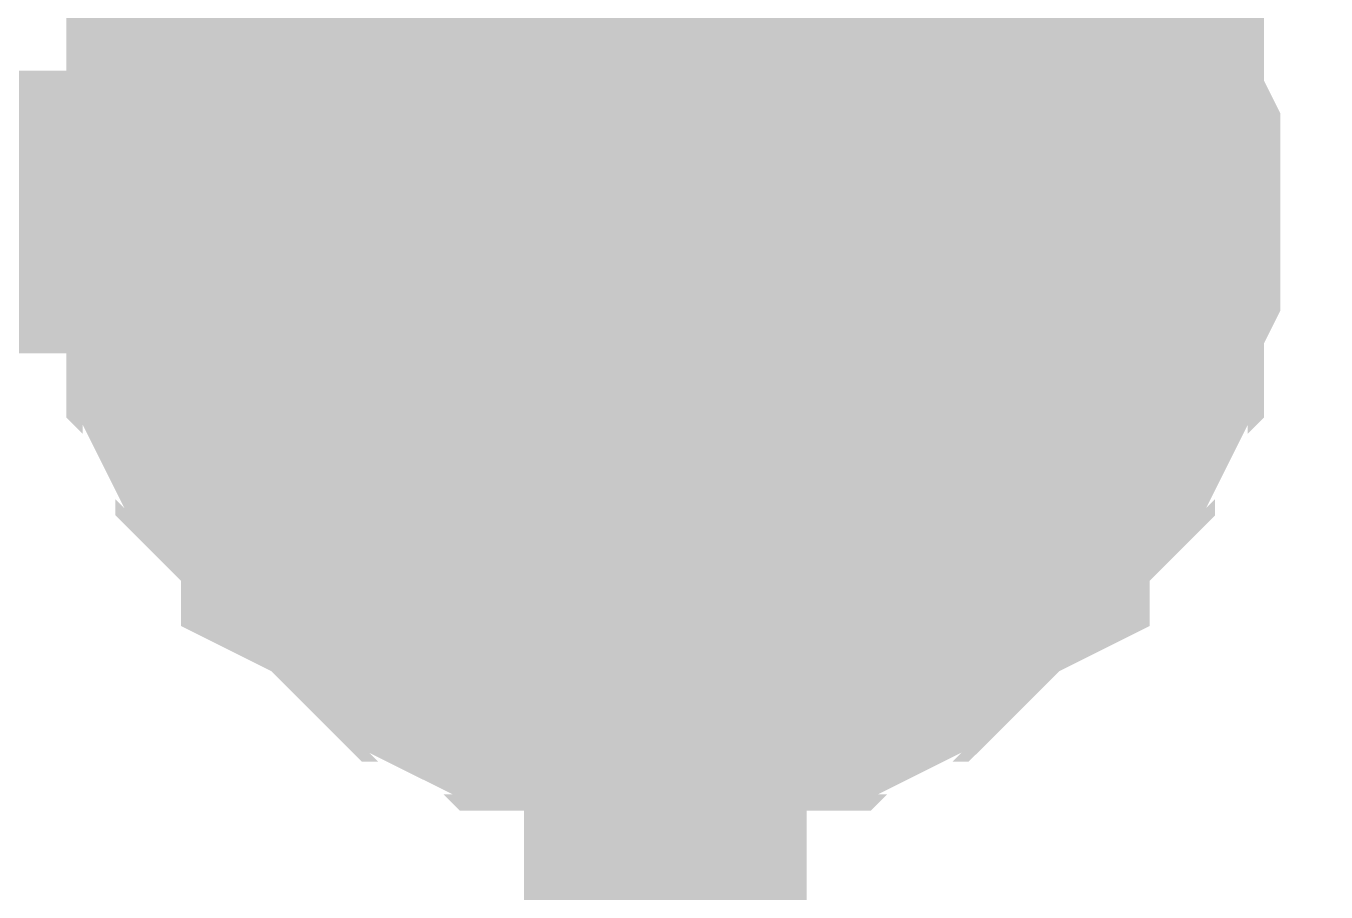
# Model space of a CAD drawing. Header units: millimetres. Extents: x 0 to 11.5, y 0 to 7.6.
# Drawn here: x 6.2736 to 6.3279, y 2.1224 to 2.1586 of the extents above; entities that cross this region are included whole.
import ezdxf

# ---------------------------------------------------------------- set-up
doc = ezdxf.new("R2010")
doc.units = ezdxf.units.MM
doc.header["$MEASUREMENT"] = 0
doc.layers.add('Sheet', color=255, linetype='Continuous')

msp = doc.modelspace()

# ---------------------------------------------------------------- linework, layer by layer
at = {"layer": 'Sheet'}
for points, const_width in [([(6.300314, 2.350466), (6.300314, 2.150789)], 0.0118), ([(6.280538, 2.150789), (6.280538, 2.151471), (6.280538, 2.152834), (6.280538, 2.153515), (6.28122, 2.154878), (6.28122, 2.15556), (6.28122, 2.156923), (6.281902, 2.157604), (6.281902, 2.158286), (6.282584, 2.159648), (6.283266, 2.16033), (6.283266, 2.161011), (6.283948, 2.161693), (6.28463, 2.162374), (6.285312, 2.163056), (6.285994, 2.163737), (6.285994, 2.164419), (6.287358, 2.1651)], 0.0118), ([(6.280538, 2.150789), (6.280538, 2.151471), (6.280538, 2.152834), (6.280538, 2.153515), (6.28122, 2.154878), (6.28122, 2.15556), (6.28122, 2.156923), (6.281902, 2.157604), (6.281902, 2.158286), (6.282584, 2.159648), (6.283266, 2.16033), (6.283266, 2.161011), (6.283948, 2.161693), (6.28463, 2.162374), (6.285312, 2.163056), (6.285994, 2.163737), (6.285994, 2.164419), (6.287358, 2.1651)], 0.0118), ([(6.280538, 2.150789), (6.280538, 2.151471), (6.280538, 2.152834), (6.280538, 2.153515), (6.28122, 2.154878), (6.28122, 2.15556), (6.28122, 2.156923), (6.281902, 2.157604), (6.281902, 2.158286), (6.282584, 2.159648), (6.283266, 2.16033), (6.283266, 2.161011), (6.283948, 2.161693), (6.28463, 2.162374), (6.285312, 2.163056), (6.285994, 2.163737), (6.285994, 2.164419), (6.287358, 2.1651)], 0.0118), ([(6.280538, 2.150789), (6.280538, 2.151471), (6.280538, 2.152834), (6.280538, 2.153515), (6.28122, 2.154878), (6.28122, 2.15556), (6.28122, 2.156923), (6.281902, 2.157604), (6.281902, 2.158286), (6.282584, 2.159648), (6.283266, 2.16033), (6.283266, 2.161011), (6.283948, 2.161693), (6.28463, 2.162374), (6.285312, 2.163056), (6.285994, 2.163737), (6.285994, 2.164419), (6.287358, 2.1651)], 0.0118), ([(6.280538, 2.150789), (6.280538, 2.151471), (6.280538, 2.152834), (6.280538, 2.153515), (6.28122, 2.154878), (6.28122, 2.15556), (6.28122, 2.156923), (6.281902, 2.157604), (6.281902, 2.158286), (6.282584, 2.159648), (6.283266, 2.16033), (6.283266, 2.161011), (6.283948, 2.161693), (6.28463, 2.162374), (6.285312, 2.163056), (6.285994, 2.163737), (6.285994, 2.164419), (6.287358, 2.1651)], 0.0118), ([(6.280538, 2.150789), (6.280538, 2.151471), (6.280538, 2.152834), (6.280538, 2.153515), (6.28122, 2.154878), (6.28122, 2.15556), (6.28122, 2.156923), (6.281902, 2.157604), (6.281902, 2.158286), (6.282584, 2.159648), (6.283266, 2.16033), (6.283266, 2.161011), (6.283948, 2.161693), (6.28463, 2.162374), (6.285312, 2.163056), (6.285994, 2.163737), (6.285994, 2.164419), (6.287358, 2.1651)], 0.0118), ([(6.280538, 2.150789), (6.280538, 2.151471), (6.280538, 2.152834), (6.280538, 2.153515), (6.28122, 2.154878), (6.28122, 2.15556), (6.28122, 2.156923), (6.281902, 2.157604), (6.281902, 2.158286), (6.282584, 2.159648), (6.283266, 2.16033), (6.283266, 2.161011), (6.283948, 2.161693), (6.28463, 2.162374), (6.285312, 2.163056), (6.285994, 2.163737), (6.285994, 2.164419), (6.287358, 2.1651)], 0.0118), ([(6.280538, 2.150789), (6.280538, 2.151471), (6.280538, 2.152834), (6.280538, 2.153515), (6.28122, 2.154878), (6.28122, 2.15556), (6.28122, 2.156923), (6.281902, 2.157604), (6.281902, 2.158286), (6.282584, 2.159648), (6.283266, 2.16033), (6.283266, 2.161011), (6.283948, 2.161693), (6.28463, 2.162374), (6.285312, 2.163056), (6.285994, 2.163737), (6.285994, 2.164419), (6.287358, 2.1651)], 0.0118), ([(6.313271, 2.1651), (6.314635, 2.164419), (6.314635, 2.163737), (6.315317, 2.163056), (6.315999, 2.162374), (6.316681, 2.161693), (6.317362, 2.161011), (6.317362, 2.16033), (6.318044, 2.159648), (6.318726, 2.158286), (6.318726, 2.157604), (6.319408, 2.156923), (6.319408, 2.15556), (6.319408, 2.154878), (6.32009, 2.153515), (6.32009, 2.152834), (6.32009, 2.151471), (6.32009, 2.150789)], 0.0118), ([(6.313271, 2.1651), (6.314635, 2.164419), (6.314635, 2.163737), (6.315317, 2.163056), (6.315999, 2.162374), (6.316681, 2.161693), (6.317362, 2.161011), (6.317362, 2.16033), (6.318044, 2.159648), (6.318726, 2.158286), (6.318726, 2.157604), (6.319408, 2.156923), (6.319408, 2.15556), (6.319408, 2.154878), (6.32009, 2.153515), (6.32009, 2.152834), (6.32009, 2.151471), (6.32009, 2.150789)], 0.0118), ([(6.313271, 2.1651), (6.314635, 2.164419), (6.314635, 2.163737), (6.315317, 2.163056), (6.315999, 2.162374), (6.316681, 2.161693), (6.317362, 2.161011), (6.317362, 2.16033), (6.318044, 2.159648), (6.318726, 2.158286), (6.318726, 2.157604), (6.319408, 2.156923), (6.319408, 2.15556), (6.319408, 2.154878), (6.32009, 2.153515), (6.32009, 2.152834), (6.32009, 2.151471), (6.32009, 2.150789)], 0.0118), ([(6.313271, 2.1651), (6.314635, 2.164419), (6.314635, 2.163737), (6.315317, 2.163056), (6.315999, 2.162374), (6.316681, 2.161693), (6.317362, 2.161011), (6.317362, 2.16033), (6.318044, 2.159648), (6.318726, 2.158286), (6.318726, 2.157604), (6.319408, 2.156923), (6.319408, 2.15556), (6.319408, 2.154878), (6.32009, 2.153515), (6.32009, 2.152834), (6.32009, 2.151471), (6.32009, 2.150789)], 0.0118), ([(6.313271, 2.1651), (6.314635, 2.164419), (6.314635, 2.163737), (6.315317, 2.163056), (6.315999, 2.162374), (6.316681, 2.161693), (6.317362, 2.161011), (6.317362, 2.16033), (6.318044, 2.159648), (6.318726, 2.158286), (6.318726, 2.157604), (6.319408, 2.156923), (6.319408, 2.15556), (6.319408, 2.154878), (6.32009, 2.153515), (6.32009, 2.152834), (6.32009, 2.151471), (6.32009, 2.150789)], 0.0118), ([(6.313271, 2.1651), (6.314635, 2.164419), (6.314635, 2.163737), (6.315317, 2.163056), (6.315999, 2.162374), (6.316681, 2.161693), (6.317362, 2.161011), (6.317362, 2.16033), (6.318044, 2.159648), (6.318726, 2.158286), (6.318726, 2.157604), (6.319408, 2.156923), (6.319408, 2.15556), (6.319408, 2.154878), (6.32009, 2.153515), (6.32009, 2.152834), (6.32009, 2.151471), (6.32009, 2.150789)], 0.0118), ([(6.313271, 2.1651), (6.314635, 2.164419), (6.314635, 2.163737), (6.315317, 2.163056), (6.315999, 2.162374), (6.316681, 2.161693), (6.317362, 2.161011), (6.317362, 2.16033), (6.318044, 2.159648), (6.318726, 2.158286), (6.318726, 2.157604), (6.319408, 2.156923), (6.319408, 2.15556), (6.319408, 2.154878), (6.32009, 2.153515), (6.32009, 2.152834), (6.32009, 2.151471), (6.32009, 2.150789)], 0.0118), ([(6.313271, 2.1651), (6.314635, 2.164419), (6.314635, 2.163737), (6.315317, 2.163056), (6.315999, 2.162374), (6.316681, 2.161693), (6.317362, 2.161011), (6.317362, 2.16033), (6.318044, 2.159648), (6.318726, 2.158286), (6.318726, 2.157604), (6.319408, 2.156923), (6.319408, 2.15556), (6.319408, 2.154878), (6.32009, 2.153515), (6.32009, 2.152834), (6.32009, 2.151471), (6.32009, 2.150789)], 0.0118), ([(6.280538, 2.150789), (6.280538, 2.151471), (6.280538, 2.152834), (6.280538, 2.153515), (6.28122, 2.154878), (6.28122, 2.15556), (6.28122, 2.156923), (6.281902, 2.157604), (6.281902, 2.158286), (6.282584, 2.159648), (6.283266, 2.16033), (6.283266, 2.161011)], 0.0039), ([(6.280538, 2.150789), (6.280538, 2.151471), (6.280538, 2.152834), (6.280538, 2.153515), (6.28122, 2.154878), (6.28122, 2.15556), (6.28122, 2.156923), (6.281902, 2.157604), (6.281902, 2.158286), (6.282584, 2.159648), (6.283266, 2.16033), (6.283266, 2.161011)], 0.0039), ([(6.280538, 2.150789), (6.280538, 2.151471), (6.280538, 2.152834), (6.280538, 2.153515), (6.28122, 2.154878), (6.28122, 2.15556), (6.28122, 2.156923), (6.281902, 2.157604), (6.281902, 2.158286), (6.282584, 2.159648), (6.283266, 2.16033), (6.283266, 2.161011)], 0.0039), ([(6.280538, 2.150789), (6.280538, 2.151471), (6.280538, 2.152834), (6.280538, 2.153515), (6.28122, 2.154878), (6.28122, 2.15556), (6.28122, 2.156923), (6.281902, 2.157604), (6.281902, 2.158286), (6.282584, 2.159648), (6.283266, 2.16033), (6.283266, 2.161011)], 0.0039), ([(6.280538, 2.150789), (6.280538, 2.151471), (6.280538, 2.152834), (6.280538, 2.153515), (6.28122, 2.154878), (6.28122, 2.15556), (6.28122, 2.156923), (6.281902, 2.157604), (6.281902, 2.158286), (6.282584, 2.159648), (6.283266, 2.16033), (6.283266, 2.161011)], 0.0039), ([(6.280538, 2.150789), (6.280538, 2.151471), (6.280538, 2.152834), (6.280538, 2.153515), (6.28122, 2.154878), (6.28122, 2.15556), (6.28122, 2.156923), (6.281902, 2.157604), (6.281902, 2.158286), (6.282584, 2.159648), (6.283266, 2.16033), (6.283266, 2.161011)], 0.0039), ([(6.280538, 2.150789), (6.280538, 2.151471), (6.280538, 2.152834), (6.280538, 2.153515), (6.28122, 2.154878), (6.28122, 2.15556), (6.28122, 2.156923), (6.281902, 2.157604), (6.281902, 2.158286), (6.282584, 2.159648), (6.283266, 2.16033), (6.283266, 2.161011)], 0.0039), ([(6.280538, 2.150789), (6.280538, 2.151471), (6.280538, 2.152834), (6.280538, 2.153515), (6.28122, 2.154878), (6.28122, 2.15556), (6.28122, 2.156923), (6.281902, 2.157604), (6.281902, 2.158286), (6.282584, 2.159648), (6.283266, 2.16033), (6.283266, 2.161011)], 0.0039), ([(6.317362, 2.161011), (6.317362, 2.16033), (6.318044, 2.159648), (6.318726, 2.158286), (6.318726, 2.157604), (6.319408, 2.156923), (6.319408, 2.15556), (6.319408, 2.154878), (6.32009, 2.153515), (6.32009, 2.152834), (6.32009, 2.151471), (6.32009, 2.150789)], 0.0039), ([(6.317362, 2.161011), (6.317362, 2.16033), (6.318044, 2.159648), (6.318726, 2.158286), (6.318726, 2.157604), (6.319408, 2.156923), (6.319408, 2.15556), (6.319408, 2.154878), (6.32009, 2.153515), (6.32009, 2.152834), (6.32009, 2.151471), (6.32009, 2.150789)], 0.0039), ([(6.317362, 2.161011), (6.317362, 2.16033), (6.318044, 2.159648), (6.318726, 2.158286), (6.318726, 2.157604), (6.319408, 2.156923), (6.319408, 2.15556), (6.319408, 2.154878), (6.32009, 2.153515), (6.32009, 2.152834), (6.32009, 2.151471), (6.32009, 2.150789)], 0.0039), ([(6.317362, 2.161011), (6.317362, 2.16033), (6.318044, 2.159648), (6.318726, 2.158286), (6.318726, 2.157604), (6.319408, 2.156923), (6.319408, 2.15556), (6.319408, 2.154878), (6.32009, 2.153515), (6.32009, 2.152834), (6.32009, 2.151471), (6.32009, 2.150789)], 0.0039), ([(6.317362, 2.161011), (6.317362, 2.16033), (6.318044, 2.159648), (6.318726, 2.158286), (6.318726, 2.157604), (6.319408, 2.156923), (6.319408, 2.15556), (6.319408, 2.154878), (6.32009, 2.153515), (6.32009, 2.152834), (6.32009, 2.151471), (6.32009, 2.150789)], 0.0039), ([(6.317362, 2.161011), (6.317362, 2.16033), (6.318044, 2.159648), (6.318726, 2.158286), (6.318726, 2.157604), (6.319408, 2.156923), (6.319408, 2.15556), (6.319408, 2.154878), (6.32009, 2.153515), (6.32009, 2.152834), (6.32009, 2.151471), (6.32009, 2.150789)], 0.0039), ([(6.317362, 2.161011), (6.317362, 2.16033), (6.318044, 2.159648), (6.318726, 2.158286), (6.318726, 2.157604), (6.319408, 2.156923), (6.319408, 2.15556), (6.319408, 2.154878), (6.32009, 2.153515), (6.32009, 2.152834), (6.32009, 2.151471), (6.32009, 2.150789)], 0.0039), ([(6.317362, 2.161011), (6.317362, 2.16033), (6.318044, 2.159648), (6.318726, 2.158286), (6.318726, 2.157604), (6.319408, 2.156923), (6.319408, 2.15556), (6.319408, 2.154878), (6.32009, 2.153515), (6.32009, 2.152834), (6.32009, 2.151471), (6.32009, 2.150789)], 0.0039), ([(6.200071, 2.150789), (6.300314, 2.150789)], 0.0118), ([(6.300314, 2.131026), (6.299632, 2.131026), (6.298269, 2.131026), (6.297587, 2.131026), (6.296223, 2.131707), (6.295541, 2.131707), (6.294177, 2.131707), (6.293495, 2.132389), (6.292813, 2.132389), (6.291449, 2.13307), (6.290767, 2.133752), (6.290085, 2.133752), (6.289403, 2.134433), (6.288722, 2.135115), (6.28804, 2.135796), (6.287358, 2.136478), (6.285994, 2.137159), (6.285994, 2.137841), (6.285312, 2.138522), (6.28463, 2.139204), (6.283948, 2.139885), (6.283266, 2.140567), (6.283266, 2.141248), (6.282584, 2.14193), (6.281902, 2.143293), (6.281902, 2.143974), (6.28122, 2.144656), (6.28122, 2.146019), (6.28122, 2.1467), (6.280538, 2.148063), (6.280538, 2.148745), (6.280538, 2.150108), (6.280538, 2.150789)], 0.0118), ([(6.280538, 2.150789), (6.280538, 2.150789)], 0.0118), ([(6.300314, 2.131026), (6.299632, 2.131026), (6.298269, 2.131026), (6.297587, 2.131026), (6.296223, 2.131707), (6.295541, 2.131707), (6.294177, 2.131707), (6.293495, 2.132389), (6.292813, 2.132389), (6.291449, 2.13307), (6.290767, 2.133752), (6.290085, 2.133752), (6.289403, 2.134433), (6.288722, 2.135115), (6.28804, 2.135796), (6.287358, 2.136478), (6.285994, 2.137159), (6.285994, 2.137841), (6.285312, 2.138522), (6.28463, 2.139204), (6.283948, 2.139885), (6.283266, 2.140567), (6.283266, 2.141248), (6.282584, 2.14193), (6.281902, 2.143293), (6.281902, 2.143974), (6.28122, 2.144656), (6.28122, 2.146019), (6.28122, 2.1467), (6.280538, 2.148063), (6.280538, 2.148745), (6.280538, 2.150108), (6.280538, 2.150789)], 0.0118), ([(6.280538, 2.150789), (6.280538, 2.150789)], 0.0118), ([(6.300314, 2.131026), (6.299632, 2.131026), (6.298269, 2.131026), (6.297587, 2.131026), (6.296223, 2.131707), (6.295541, 2.131707), (6.294177, 2.131707), (6.293495, 2.132389), (6.292813, 2.132389), (6.291449, 2.13307), (6.290767, 2.133752), (6.290085, 2.133752), (6.289403, 2.134433), (6.288722, 2.135115), (6.28804, 2.135796), (6.287358, 2.136478), (6.285994, 2.137159), (6.285994, 2.137841), (6.285312, 2.138522), (6.28463, 2.139204), (6.283948, 2.139885), (6.283266, 2.140567), (6.283266, 2.141248), (6.282584, 2.14193), (6.281902, 2.143293), (6.281902, 2.143974), (6.28122, 2.144656), (6.28122, 2.146019), (6.28122, 2.1467), (6.280538, 2.148063), (6.280538, 2.148745), (6.280538, 2.150108), (6.280538, 2.150789)], 0.0118), ([(6.280538, 2.150789), (6.280538, 2.150789)], 0.0118), ([(6.300314, 2.131026), (6.299632, 2.131026), (6.298269, 2.131026), (6.297587, 2.131026), (6.296223, 2.131707), (6.295541, 2.131707), (6.294177, 2.131707), (6.293495, 2.132389), (6.292813, 2.132389), (6.291449, 2.13307), (6.290767, 2.133752), (6.290085, 2.133752), (6.289403, 2.134433), (6.288722, 2.135115), (6.28804, 2.135796), (6.287358, 2.136478), (6.285994, 2.137159), (6.285994, 2.137841), (6.285312, 2.138522), (6.28463, 2.139204), (6.283948, 2.139885), (6.283266, 2.140567), (6.283266, 2.141248), (6.282584, 2.14193), (6.281902, 2.143293), (6.281902, 2.143974), (6.28122, 2.144656), (6.28122, 2.146019), (6.28122, 2.1467), (6.280538, 2.148063), (6.280538, 2.148745), (6.280538, 2.150108), (6.280538, 2.150789)], 0.0118), ([(6.280538, 2.150789), (6.280538, 2.150789)], 0.0118), ([(6.300314, 2.131026), (6.299632, 2.131026), (6.298269, 2.131026), (6.297587, 2.131026), (6.296223, 2.131707), (6.295541, 2.131707), (6.294177, 2.131707), (6.293495, 2.132389), (6.292813, 2.132389), (6.291449, 2.13307), (6.290767, 2.133752), (6.290085, 2.133752), (6.289403, 2.134433), (6.288722, 2.135115), (6.28804, 2.135796), (6.287358, 2.136478), (6.285994, 2.137159), (6.285994, 2.137841), (6.285312, 2.138522), (6.28463, 2.139204), (6.283948, 2.139885), (6.283266, 2.140567), (6.283266, 2.141248), (6.282584, 2.14193), (6.281902, 2.143293), (6.281902, 2.143974), (6.28122, 2.144656), (6.28122, 2.146019), (6.28122, 2.1467), (6.280538, 2.148063), (6.280538, 2.148745), (6.280538, 2.150108), (6.280538, 2.150789)], 0.0118), ([(6.280538, 2.150789), (6.280538, 2.150789)], 0.0118), ([(6.300314, 2.131026), (6.299632, 2.131026), (6.298269, 2.131026), (6.297587, 2.131026), (6.296223, 2.131707), (6.295541, 2.131707), (6.294177, 2.131707), (6.293495, 2.132389), (6.292813, 2.132389), (6.291449, 2.13307), (6.290767, 2.133752), (6.290085, 2.133752), (6.289403, 2.134433), (6.288722, 2.135115), (6.28804, 2.135796), (6.287358, 2.136478), (6.285994, 2.137159), (6.285994, 2.137841), (6.285312, 2.138522), (6.28463, 2.139204), (6.283948, 2.139885), (6.283266, 2.140567), (6.283266, 2.141248), (6.282584, 2.14193), (6.281902, 2.143293), (6.281902, 2.143974), (6.28122, 2.144656), (6.28122, 2.146019), (6.28122, 2.1467), (6.280538, 2.148063), (6.280538, 2.148745), (6.280538, 2.150108), (6.280538, 2.150789)], 0.0118), ([(6.280538, 2.150789), (6.280538, 2.150789)], 0.0118), ([(6.300314, 2.131026), (6.299632, 2.131026), (6.298269, 2.131026), (6.297587, 2.131026), (6.296223, 2.131707), (6.295541, 2.131707), (6.294177, 2.131707), (6.293495, 2.132389), (6.292813, 2.132389), (6.291449, 2.13307), (6.290767, 2.133752), (6.290085, 2.133752), (6.289403, 2.134433), (6.288722, 2.135115), (6.28804, 2.135796), (6.287358, 2.136478), (6.285994, 2.137159), (6.285994, 2.137841), (6.285312, 2.138522), (6.28463, 2.139204), (6.283948, 2.139885), (6.283266, 2.140567), (6.283266, 2.141248), (6.282584, 2.14193), (6.281902, 2.143293), (6.281902, 2.143974), (6.28122, 2.144656), (6.28122, 2.146019), (6.28122, 2.1467), (6.280538, 2.148063), (6.280538, 2.148745), (6.280538, 2.150108), (6.280538, 2.150789)], 0.0118), ([(6.280538, 2.150789), (6.280538, 2.150789)], 0.0118), ([(6.300314, 2.131026), (6.299632, 2.131026), (6.298269, 2.131026), (6.297587, 2.131026), (6.296223, 2.131707), (6.295541, 2.131707), (6.294177, 2.131707), (6.293495, 2.132389), (6.292813, 2.132389), (6.291449, 2.13307), (6.290767, 2.133752), (6.290085, 2.133752), (6.289403, 2.134433), (6.288722, 2.135115), (6.28804, 2.135796), (6.287358, 2.136478), (6.285994, 2.137159), (6.285994, 2.137841), (6.285312, 2.138522), (6.28463, 2.139204), (6.283948, 2.139885), (6.283266, 2.140567), (6.283266, 2.141248), (6.282584, 2.14193), (6.281902, 2.143293), (6.281902, 2.143974), (6.28122, 2.144656), (6.28122, 2.146019), (6.28122, 2.1467), (6.280538, 2.148063), (6.280538, 2.148745), (6.280538, 2.150108), (6.280538, 2.150789)], 0.0118), ([(6.280538, 2.150789), (6.280538, 2.150789)], 0.0118), ([(6.32009, 2.150789), (6.32009, 2.150108), (6.32009, 2.148745), (6.32009, 2.148063), (6.319408, 2.1467), (6.319408, 2.146019), (6.319408, 2.144656), (6.318726, 2.143974), (6.318726, 2.143293), (6.318044, 2.14193), (6.317362, 2.141248), (6.317362, 2.140567), (6.316681, 2.139885), (6.315999, 2.139204), (6.315317, 2.138522), (6.314635, 2.137841), (6.314635, 2.137159), (6.313271, 2.136478), (6.312589, 2.135796), (6.311907, 2.135115), (6.311225, 2.134433), (6.310543, 2.133752), (6.309861, 2.133752), (6.309179, 2.13307), (6.307815, 2.132389), (6.307134, 2.132389), (6.306452, 2.131707), (6.305088, 2.131707), (6.304406, 2.131707), (6.303042, 2.131026), (6.30236, 2.131026), (6.300996, 2.131026), (6.300314, 2.131026)], 0.0118), ([(6.32009, 2.150789), (6.32009, 2.150108), (6.32009, 2.148745), (6.32009, 2.148063), (6.319408, 2.1467), (6.319408, 2.146019), (6.319408, 2.144656), (6.318726, 2.143974), (6.318726, 2.143293), (6.318044, 2.14193), (6.317362, 2.141248), (6.317362, 2.140567), (6.316681, 2.139885), (6.315999, 2.139204), (6.315317, 2.138522), (6.314635, 2.137841), (6.314635, 2.137159), (6.313271, 2.136478), (6.312589, 2.135796), (6.311907, 2.135115), (6.311225, 2.134433), (6.310543, 2.133752), (6.309861, 2.133752), (6.309179, 2.13307), (6.307815, 2.132389), (6.307134, 2.132389), (6.306452, 2.131707), (6.305088, 2.131707), (6.304406, 2.131707), (6.303042, 2.131026), (6.30236, 2.131026), (6.300996, 2.131026), (6.300314, 2.131026)], 0.0118), ([(6.32009, 2.150789), (6.32009, 2.150108), (6.32009, 2.148745), (6.32009, 2.148063), (6.319408, 2.1467), (6.319408, 2.146019), (6.319408, 2.144656), (6.318726, 2.143974), (6.318726, 2.143293), (6.318044, 2.14193), (6.317362, 2.141248), (6.317362, 2.140567), (6.316681, 2.139885), (6.315999, 2.139204), (6.315317, 2.138522), (6.314635, 2.137841), (6.314635, 2.137159), (6.313271, 2.136478), (6.312589, 2.135796), (6.311907, 2.135115), (6.311225, 2.134433), (6.310543, 2.133752), (6.309861, 2.133752), (6.309179, 2.13307), (6.307815, 2.132389), (6.307134, 2.132389), (6.306452, 2.131707), (6.305088, 2.131707), (6.304406, 2.131707), (6.303042, 2.131026), (6.30236, 2.131026), (6.300996, 2.131026), (6.300314, 2.131026)], 0.0118), ([(6.32009, 2.150789), (6.32009, 2.150108), (6.32009, 2.148745), (6.32009, 2.148063), (6.319408, 2.1467), (6.319408, 2.146019), (6.319408, 2.144656), (6.318726, 2.143974), (6.318726, 2.143293), (6.318044, 2.14193), (6.317362, 2.141248), (6.317362, 2.140567), (6.316681, 2.139885), (6.315999, 2.139204), (6.315317, 2.138522), (6.314635, 2.137841), (6.314635, 2.137159), (6.313271, 2.136478), (6.312589, 2.135796), (6.311907, 2.135115), (6.311225, 2.134433), (6.310543, 2.133752), (6.309861, 2.133752), (6.309179, 2.13307), (6.307815, 2.132389), (6.307134, 2.132389), (6.306452, 2.131707), (6.305088, 2.131707), (6.304406, 2.131707), (6.303042, 2.131026), (6.30236, 2.131026), (6.300996, 2.131026), (6.300314, 2.131026)], 0.0118), ([(6.300314, 2.150789), (6.300314, 2.000861), (6.450338, 2.000861)], 0.0118), ([(6.32009, 2.150789), (6.32009, 2.150108), (6.32009, 2.148745), (6.32009, 2.148063), (6.319408, 2.1467), (6.319408, 2.146019), (6.319408, 2.144656), (6.318726, 2.143974), (6.318726, 2.143293), (6.318044, 2.14193), (6.317362, 2.141248), (6.317362, 2.140567), (6.316681, 2.139885), (6.315999, 2.139204), (6.315317, 2.138522), (6.314635, 2.137841), (6.314635, 2.137159), (6.313271, 2.136478), (6.312589, 2.135796), (6.311907, 2.135115), (6.311225, 2.134433), (6.310543, 2.133752), (6.309861, 2.133752), (6.309179, 2.13307), (6.307815, 2.132389), (6.307134, 2.132389), (6.306452, 2.131707), (6.305088, 2.131707), (6.304406, 2.131707), (6.303042, 2.131026), (6.30236, 2.131026), (6.300996, 2.131026), (6.300314, 2.131026)], 0.0118), ([(6.32009, 2.150789), (6.32009, 2.150108), (6.32009, 2.148745), (6.32009, 2.148063), (6.319408, 2.1467), (6.319408, 2.146019), (6.319408, 2.144656), (6.318726, 2.143974), (6.318726, 2.143293), (6.318044, 2.14193), (6.317362, 2.141248), (6.317362, 2.140567), (6.316681, 2.139885), (6.315999, 2.139204), (6.315317, 2.138522), (6.314635, 2.137841), (6.314635, 2.137159), (6.313271, 2.136478), (6.312589, 2.135796), (6.311907, 2.135115), (6.311225, 2.134433), (6.310543, 2.133752), (6.309861, 2.133752), (6.309179, 2.13307), (6.307815, 2.132389), (6.307134, 2.132389), (6.306452, 2.131707), (6.305088, 2.131707), (6.304406, 2.131707), (6.303042, 2.131026), (6.30236, 2.131026), (6.300996, 2.131026), (6.300314, 2.131026)], 0.0118), ([(6.32009, 2.150789), (6.32009, 2.150108), (6.32009, 2.148745), (6.32009, 2.148063), (6.319408, 2.1467), (6.319408, 2.146019), (6.319408, 2.144656), (6.318726, 2.143974), (6.318726, 2.143293), (6.318044, 2.14193), (6.317362, 2.141248), (6.317362, 2.140567), (6.316681, 2.139885), (6.315999, 2.139204), (6.315317, 2.138522), (6.314635, 2.137841), (6.314635, 2.137159), (6.313271, 2.136478), (6.312589, 2.135796), (6.311907, 2.135115), (6.311225, 2.134433), (6.310543, 2.133752), (6.309861, 2.133752), (6.309179, 2.13307), (6.307815, 2.132389), (6.307134, 2.132389), (6.306452, 2.131707), (6.305088, 2.131707), (6.304406, 2.131707), (6.303042, 2.131026), (6.30236, 2.131026), (6.300996, 2.131026), (6.300314, 2.131026)], 0.0118), ([(6.32009, 2.150789), (6.32009, 2.150108), (6.32009, 2.148745), (6.32009, 2.148063), (6.319408, 2.1467), (6.319408, 2.146019), (6.319408, 2.144656), (6.318726, 2.143974), (6.318726, 2.143293), (6.318044, 2.14193), (6.317362, 2.141248), (6.317362, 2.140567), (6.316681, 2.139885), (6.315999, 2.139204), (6.315317, 2.138522), (6.314635, 2.137841), (6.314635, 2.137159), (6.313271, 2.136478), (6.312589, 2.135796), (6.311907, 2.135115), (6.311225, 2.134433), (6.310543, 2.133752), (6.309861, 2.133752), (6.309179, 2.13307), (6.307815, 2.132389), (6.307134, 2.132389), (6.306452, 2.131707), (6.305088, 2.131707), (6.304406, 2.131707), (6.303042, 2.131026), (6.30236, 2.131026), (6.300996, 2.131026), (6.300314, 2.131026)], 0.0118), ([(6.32009, 2.150789), (6.32009, 2.150789), (6.32009, 2.150789), (6.32009, 2.150789), (6.32009, 2.150789), (6.32009, 2.150789), (6.32009, 2.150789), (6.32009, 2.150789), (6.32009, 2.150789), (6.32009, 2.150789), (6.32009, 2.150789), (6.32009, 2.150789), (6.32009, 2.150789), (6.32009, 2.150789), (6.32009, 2.150789), (6.32009, 2.150789), (6.32009, 2.150789), (6.32009, 2.150789), (6.32009, 2.150789), (6.32009, 2.150789), (6.32009, 2.150789), (6.32009, 2.150789), (6.32009, 2.150789), (6.32009, 2.150789), (6.32009, 2.150789), (6.32009, 2.150789), (6.32009, 2.150789), (6.32009, 2.150789), (6.32009, 2.150789), (6.32009, 2.150789), (6.32009, 2.150789), (6.32009, 2.150789), (6.32009, 2.150789)], 0.0118), ([(6.32009, 2.150789), (6.32009, 2.150789)], 0.0118), ([(6.32009, 2.150789), (6.32009, 2.150789), (6.32009, 2.150789), (6.32009, 2.150789), (6.32009, 2.150789), (6.32009, 2.150789), (6.32009, 2.150789), (6.32009, 2.150789), (6.32009, 2.150789), (6.32009, 2.150789), (6.32009, 2.150789), (6.32009, 2.150789), (6.32009, 2.150789), (6.32009, 2.150789), (6.32009, 2.150789), (6.32009, 2.150789), (6.32009, 2.150789), (6.32009, 2.150789), (6.32009, 2.150789), (6.32009, 2.150789), (6.32009, 2.150789), (6.32009, 2.150789), (6.32009, 2.150789), (6.32009, 2.150789), (6.32009, 2.150789), (6.32009, 2.150789), (6.32009, 2.150789), (6.32009, 2.150789), (6.32009, 2.150789), (6.32009, 2.150789), (6.32009, 2.150789), (6.32009, 2.150789), (6.32009, 2.150789)], 0.0118), ([(6.32009, 2.150789), (6.32009, 2.150789)], 0.0118), ([(6.32009, 2.150789), (6.32009, 2.150789), (6.32009, 2.150789), (6.32009, 2.150789), (6.32009, 2.150789), (6.32009, 2.150789), (6.32009, 2.150789), (6.32009, 2.150789), (6.32009, 2.150789), (6.32009, 2.150789), (6.32009, 2.150789), (6.32009, 2.150789), (6.32009, 2.150789), (6.32009, 2.150789), (6.32009, 2.150789), (6.32009, 2.150789), (6.32009, 2.150789), (6.32009, 2.150789), (6.32009, 2.150789), (6.32009, 2.150789), (6.32009, 2.150789), (6.32009, 2.150789), (6.32009, 2.150789), (6.32009, 2.150789), (6.32009, 2.150789), (6.32009, 2.150789), (6.32009, 2.150789), (6.32009, 2.150789), (6.32009, 2.150789), (6.32009, 2.150789), (6.32009, 2.150789), (6.32009, 2.150789), (6.32009, 2.150789)], 0.0118), ([(6.32009, 2.150789), (6.32009, 2.150789)], 0.0118), ([(6.32009, 2.150789), (6.32009, 2.150789), (6.32009, 2.150789), (6.32009, 2.150789), (6.32009, 2.150789), (6.32009, 2.150789), (6.32009, 2.150789), (6.32009, 2.150789), (6.32009, 2.150789), (6.32009, 2.150789), (6.32009, 2.150789), (6.32009, 2.150789), (6.32009, 2.150789), (6.32009, 2.150789), (6.32009, 2.150789), (6.32009, 2.150789), (6.32009, 2.150789), (6.32009, 2.150789), (6.32009, 2.150789), (6.32009, 2.150789), (6.32009, 2.150789), (6.32009, 2.150789), (6.32009, 2.150789), (6.32009, 2.150789), (6.32009, 2.150789), (6.32009, 2.150789), (6.32009, 2.150789), (6.32009, 2.150789), (6.32009, 2.150789), (6.32009, 2.150789), (6.32009, 2.150789), (6.32009, 2.150789), (6.32009, 2.150789)], 0.0118), ([(6.32009, 2.150789), (6.32009, 2.150789)], 0.0118), ([(6.32009, 2.150789), (6.32009, 2.150789), (6.32009, 2.150789), (6.32009, 2.150789), (6.32009, 2.150789), (6.32009, 2.150789), (6.32009, 2.150789), (6.32009, 2.150789), (6.32009, 2.150789), (6.32009, 2.150789), (6.32009, 2.150789), (6.32009, 2.150789), (6.32009, 2.150789), (6.32009, 2.150789), (6.32009, 2.150789), (6.32009, 2.150789), (6.32009, 2.150789), (6.32009, 2.150789), (6.32009, 2.150789), (6.32009, 2.150789), (6.32009, 2.150789), (6.32009, 2.150789), (6.32009, 2.150789), (6.32009, 2.150789), (6.32009, 2.150789), (6.32009, 2.150789), (6.32009, 2.150789), (6.32009, 2.150789), (6.32009, 2.150789), (6.32009, 2.150789), (6.32009, 2.150789), (6.32009, 2.150789), (6.32009, 2.150789)], 0.0118), ([(6.32009, 2.150789), (6.32009, 2.150789)], 0.0118), ([(6.32009, 2.150789), (6.32009, 2.150789), (6.32009, 2.150789), (6.32009, 2.150789), (6.32009, 2.150789), (6.32009, 2.150789), (6.32009, 2.150789), (6.32009, 2.150789), (6.32009, 2.150789), (6.32009, 2.150789), (6.32009, 2.150789), (6.32009, 2.150789), (6.32009, 2.150789), (6.32009, 2.150789), (6.32009, 2.150789), (6.32009, 2.150789), (6.32009, 2.150789), (6.32009, 2.150789), (6.32009, 2.150789), (6.32009, 2.150789), (6.32009, 2.150789), (6.32009, 2.150789), (6.32009, 2.150789), (6.32009, 2.150789), (6.32009, 2.150789), (6.32009, 2.150789), (6.32009, 2.150789), (6.32009, 2.150789), (6.32009, 2.150789), (6.32009, 2.150789), (6.32009, 2.150789), (6.32009, 2.150789), (6.32009, 2.150789)], 0.0118), ([(6.32009, 2.150789), (6.32009, 2.150789)], 0.0118), ([(6.32009, 2.150789), (6.32009, 2.150789), (6.32009, 2.150789), (6.32009, 2.150789), (6.32009, 2.150789), (6.32009, 2.150789), (6.32009, 2.150789), (6.32009, 2.150789), (6.32009, 2.150789), (6.32009, 2.150789), (6.32009, 2.150789), (6.32009, 2.150789), (6.32009, 2.150789), (6.32009, 2.150789), (6.32009, 2.150789), (6.32009, 2.150789), (6.32009, 2.150789), (6.32009, 2.150789), (6.32009, 2.150789), (6.32009, 2.150789), (6.32009, 2.150789), (6.32009, 2.150789), (6.32009, 2.150789), (6.32009, 2.150789), (6.32009, 2.150789), (6.32009, 2.150789), (6.32009, 2.150789), (6.32009, 2.150789), (6.32009, 2.150789), (6.32009, 2.150789), (6.32009, 2.150789), (6.32009, 2.150789), (6.32009, 2.150789)], 0.0118), ([(6.32009, 2.150789), (6.32009, 2.150789)], 0.0118), ([(6.32009, 2.150789), (6.32009, 2.150789), (6.32009, 2.150789), (6.32009, 2.150789), (6.32009, 2.150789), (6.32009, 2.150789), (6.32009, 2.150789), (6.32009, 2.150789), (6.32009, 2.150789), (6.32009, 2.150789), (6.32009, 2.150789), (6.32009, 2.150789), (6.32009, 2.150789), (6.32009, 2.150789), (6.32009, 2.150789), (6.32009, 2.150789), (6.32009, 2.150789), (6.32009, 2.150789), (6.32009, 2.150789), (6.32009, 2.150789), (6.32009, 2.150789), (6.32009, 2.150789), (6.32009, 2.150789), (6.32009, 2.150789), (6.32009, 2.150789), (6.32009, 2.150789), (6.32009, 2.150789), (6.32009, 2.150789), (6.32009, 2.150789), (6.32009, 2.150789), (6.32009, 2.150789), (6.32009, 2.150789), (6.32009, 2.150789)], 0.0118), ([(6.32009, 2.150789), (6.32009, 2.150789)], 0.0118), ([(6.300314, 2.131026), (6.299632, 2.131026), (6.298269, 2.131026), (6.297587, 2.131026), (6.296223, 2.131707), (6.295541, 2.131707), (6.294177, 2.131707), (6.293495, 2.132389), (6.292813, 2.132389), (6.291449, 2.13307), (6.290767, 2.133752), (6.290085, 2.133752), (6.289403, 2.134433), (6.288722, 2.135115), (6.28804, 2.135796), (6.287358, 2.136478), (6.285994, 2.137159), (6.285994, 2.137841), (6.285312, 2.138522), (6.28463, 2.139204), (6.283948, 2.139885), (6.283266, 2.140567), (6.283266, 2.141248), (6.282584, 2.14193), (6.281902, 2.143293), (6.281902, 2.143974), (6.28122, 2.144656), (6.28122, 2.146019), (6.28122, 2.1467), (6.280538, 2.148063), (6.280538, 2.148745), (6.280538, 2.150108), (6.280538, 2.150789)], 0.0039), ([(6.280538, 2.150789), (6.280538, 2.150789)], 0.0039), ([(6.300314, 2.131026), (6.299632, 2.131026), (6.298269, 2.131026), (6.297587, 2.131026), (6.296223, 2.131707), (6.295541, 2.131707), (6.294177, 2.131707), (6.293495, 2.132389), (6.292813, 2.132389), (6.291449, 2.13307), (6.290767, 2.133752), (6.290085, 2.133752), (6.289403, 2.134433), (6.288722, 2.135115), (6.28804, 2.135796), (6.287358, 2.136478), (6.285994, 2.137159), (6.285994, 2.137841), (6.285312, 2.138522), (6.28463, 2.139204), (6.283948, 2.139885), (6.283266, 2.140567), (6.283266, 2.141248), (6.282584, 2.14193), (6.281902, 2.143293), (6.281902, 2.143974), (6.28122, 2.144656), (6.28122, 2.146019), (6.28122, 2.1467), (6.280538, 2.148063), (6.280538, 2.148745), (6.280538, 2.150108), (6.280538, 2.150789)], 0.0039), ([(6.280538, 2.150789), (6.280538, 2.150789)], 0.0039), ([(6.300314, 2.131026), (6.299632, 2.131026), (6.298269, 2.131026), (6.297587, 2.131026), (6.296223, 2.131707), (6.295541, 2.131707), (6.294177, 2.131707), (6.293495, 2.132389), (6.292813, 2.132389), (6.291449, 2.13307), (6.290767, 2.133752), (6.290085, 2.133752), (6.289403, 2.134433), (6.288722, 2.135115), (6.28804, 2.135796), (6.287358, 2.136478), (6.285994, 2.137159), (6.285994, 2.137841), (6.285312, 2.138522), (6.28463, 2.139204), (6.283948, 2.139885), (6.283266, 2.140567), (6.283266, 2.141248), (6.282584, 2.14193), (6.281902, 2.143293), (6.281902, 2.143974), (6.28122, 2.144656), (6.28122, 2.146019), (6.28122, 2.1467), (6.280538, 2.148063), (6.280538, 2.148745), (6.280538, 2.150108), (6.280538, 2.150789)], 0.0039), ([(6.280538, 2.150789), (6.280538, 2.150789)], 0.0039), ([(6.300314, 2.131026), (6.299632, 2.131026), (6.298269, 2.131026), (6.297587, 2.131026), (6.296223, 2.131707), (6.295541, 2.131707), (6.294177, 2.131707), (6.293495, 2.132389), (6.292813, 2.132389), (6.291449, 2.13307), (6.290767, 2.133752), (6.290085, 2.133752), (6.289403, 2.134433), (6.288722, 2.135115), (6.28804, 2.135796), (6.287358, 2.136478), (6.285994, 2.137159), (6.285994, 2.137841), (6.285312, 2.138522), (6.28463, 2.139204), (6.283948, 2.139885), (6.283266, 2.140567), (6.283266, 2.141248), (6.282584, 2.14193), (6.281902, 2.143293), (6.281902, 2.143974), (6.28122, 2.144656), (6.28122, 2.146019), (6.28122, 2.1467), (6.280538, 2.148063), (6.280538, 2.148745), (6.280538, 2.150108), (6.280538, 2.150789)], 0.0039), ([(6.280538, 2.150789), (6.280538, 2.150789)], 0.0039), ([(6.300314, 2.131026), (6.299632, 2.131026), (6.298269, 2.131026), (6.297587, 2.131026), (6.296223, 2.131707), (6.295541, 2.131707), (6.294177, 2.131707), (6.293495, 2.132389), (6.292813, 2.132389), (6.291449, 2.13307), (6.290767, 2.133752), (6.290085, 2.133752), (6.289403, 2.134433), (6.288722, 2.135115), (6.28804, 2.135796), (6.287358, 2.136478), (6.285994, 2.137159), (6.285994, 2.137841), (6.285312, 2.138522), (6.28463, 2.139204), (6.283948, 2.139885), (6.283266, 2.140567), (6.283266, 2.141248), (6.282584, 2.14193), (6.281902, 2.143293), (6.281902, 2.143974), (6.28122, 2.144656), (6.28122, 2.146019), (6.28122, 2.1467), (6.280538, 2.148063), (6.280538, 2.148745), (6.280538, 2.150108), (6.280538, 2.150789)], 0.0039), ([(6.280538, 2.150789), (6.280538, 2.150789)], 0.0039), ([(6.300314, 2.131026), (6.299632, 2.131026), (6.298269, 2.131026), (6.297587, 2.131026), (6.296223, 2.131707), (6.295541, 2.131707), (6.294177, 2.131707), (6.293495, 2.132389), (6.292813, 2.132389), (6.291449, 2.13307), (6.290767, 2.133752), (6.290085, 2.133752), (6.289403, 2.134433), (6.288722, 2.135115), (6.28804, 2.135796), (6.287358, 2.136478), (6.285994, 2.137159), (6.285994, 2.137841), (6.285312, 2.138522), (6.28463, 2.139204), (6.283948, 2.139885), (6.283266, 2.140567), (6.283266, 2.141248), (6.282584, 2.14193), (6.281902, 2.143293), (6.281902, 2.143974), (6.28122, 2.144656), (6.28122, 2.146019), (6.28122, 2.1467), (6.280538, 2.148063), (6.280538, 2.148745), (6.280538, 2.150108), (6.280538, 2.150789)], 0.0039), ([(6.280538, 2.150789), (6.280538, 2.150789)], 0.0039), ([(6.300314, 2.131026), (6.299632, 2.131026), (6.298269, 2.131026), (6.297587, 2.131026), (6.296223, 2.131707), (6.295541, 2.131707), (6.294177, 2.131707), (6.293495, 2.132389), (6.292813, 2.132389), (6.291449, 2.13307), (6.290767, 2.133752), (6.290085, 2.133752), (6.289403, 2.134433), (6.288722, 2.135115), (6.28804, 2.135796), (6.287358, 2.136478), (6.285994, 2.137159), (6.285994, 2.137841), (6.285312, 2.138522), (6.28463, 2.139204), (6.283948, 2.139885), (6.283266, 2.140567), (6.283266, 2.141248), (6.282584, 2.14193), (6.281902, 2.143293), (6.281902, 2.143974), (6.28122, 2.144656), (6.28122, 2.146019), (6.28122, 2.1467), (6.280538, 2.148063), (6.280538, 2.148745), (6.280538, 2.150108), (6.280538, 2.150789)], 0.0039), ([(6.280538, 2.150789), (6.280538, 2.150789)], 0.0039), ([(6.300314, 2.131026), (6.299632, 2.131026), (6.298269, 2.131026), (6.297587, 2.131026), (6.296223, 2.131707), (6.295541, 2.131707), (6.294177, 2.131707), (6.293495, 2.132389), (6.292813, 2.132389), (6.291449, 2.13307), (6.290767, 2.133752), (6.290085, 2.133752), (6.289403, 2.134433), (6.288722, 2.135115), (6.28804, 2.135796), (6.287358, 2.136478), (6.285994, 2.137159), (6.285994, 2.137841), (6.285312, 2.138522), (6.28463, 2.139204), (6.283948, 2.139885), (6.283266, 2.140567), (6.283266, 2.141248), (6.282584, 2.14193), (6.281902, 2.143293), (6.281902, 2.143974), (6.28122, 2.144656), (6.28122, 2.146019), (6.28122, 2.1467), (6.280538, 2.148063), (6.280538, 2.148745), (6.280538, 2.150108), (6.280538, 2.150789)], 0.0039), ([(6.280538, 2.150789), (6.280538, 2.150789)], 0.0039), ([(6.32009, 2.150789), (6.32009, 2.150108), (6.32009, 2.148745), (6.32009, 2.148063), (6.319408, 2.1467), (6.319408, 2.146019), (6.319408, 2.144656), (6.318726, 2.143974), (6.318726, 2.143293), (6.318044, 2.14193), (6.317362, 2.141248), (6.317362, 2.140567), (6.316681, 2.139885), (6.315999, 2.139204), (6.315317, 2.138522), (6.314635, 2.137841), (6.314635, 2.137159), (6.313271, 2.136478), (6.312589, 2.135796), (6.311907, 2.135115), (6.311225, 2.134433), (6.310543, 2.133752), (6.309861, 2.133752), (6.309179, 2.13307), (6.307815, 2.132389), (6.307134, 2.132389), (6.306452, 2.131707), (6.305088, 2.131707), (6.304406, 2.131707), (6.303042, 2.131026), (6.30236, 2.131026), (6.300996, 2.131026), (6.300314, 2.131026)], 0.0039), ([(6.32009, 2.150789), (6.32009, 2.150108), (6.32009, 2.148745), (6.32009, 2.148063), (6.319408, 2.1467), (6.319408, 2.146019), (6.319408, 2.144656), (6.318726, 2.143974), (6.318726, 2.143293), (6.318044, 2.14193), (6.317362, 2.141248), (6.317362, 2.140567), (6.316681, 2.139885), (6.315999, 2.139204), (6.315317, 2.138522), (6.314635, 2.137841), (6.314635, 2.137159), (6.313271, 2.136478), (6.312589, 2.135796), (6.311907, 2.135115), (6.311225, 2.134433), (6.310543, 2.133752), (6.309861, 2.133752), (6.309179, 2.13307), (6.307815, 2.132389), (6.307134, 2.132389), (6.306452, 2.131707), (6.305088, 2.131707), (6.304406, 2.131707), (6.303042, 2.131026), (6.30236, 2.131026), (6.300996, 2.131026), (6.300314, 2.131026)], 0.0039), ([(6.32009, 2.150789), (6.32009, 2.150108), (6.32009, 2.148745), (6.32009, 2.148063), (6.319408, 2.1467), (6.319408, 2.146019), (6.319408, 2.144656), (6.318726, 2.143974), (6.318726, 2.143293), (6.318044, 2.14193), (6.317362, 2.141248), (6.317362, 2.140567), (6.316681, 2.139885), (6.315999, 2.139204), (6.315317, 2.138522), (6.314635, 2.137841), (6.314635, 2.137159), (6.313271, 2.136478), (6.312589, 2.135796), (6.311907, 2.135115), (6.311225, 2.134433), (6.310543, 2.133752), (6.309861, 2.133752), (6.309179, 2.13307), (6.307815, 2.132389), (6.307134, 2.132389), (6.306452, 2.131707), (6.305088, 2.131707), (6.304406, 2.131707), (6.303042, 2.131026), (6.30236, 2.131026), (6.300996, 2.131026), (6.300314, 2.131026)], 0.0039), ([(6.32009, 2.150789), (6.32009, 2.150108), (6.32009, 2.148745), (6.32009, 2.148063), (6.319408, 2.1467), (6.319408, 2.146019), (6.319408, 2.144656), (6.318726, 2.143974), (6.318726, 2.143293), (6.318044, 2.14193), (6.317362, 2.141248), (6.317362, 2.140567), (6.316681, 2.139885), (6.315999, 2.139204), (6.315317, 2.138522), (6.314635, 2.137841), (6.314635, 2.137159), (6.313271, 2.136478), (6.312589, 2.135796), (6.311907, 2.135115), (6.311225, 2.134433), (6.310543, 2.133752), (6.309861, 2.133752), (6.309179, 2.13307), (6.307815, 2.132389), (6.307134, 2.132389), (6.306452, 2.131707), (6.305088, 2.131707), (6.304406, 2.131707), (6.303042, 2.131026), (6.30236, 2.131026), (6.300996, 2.131026), (6.300314, 2.131026)], 0.0039), ([(6.32009, 2.150789), (6.32009, 2.150108), (6.32009, 2.148745), (6.32009, 2.148063), (6.319408, 2.1467), (6.319408, 2.146019), (6.319408, 2.144656), (6.318726, 2.143974), (6.318726, 2.143293), (6.318044, 2.14193), (6.317362, 2.141248), (6.317362, 2.140567), (6.316681, 2.139885), (6.315999, 2.139204), (6.315317, 2.138522), (6.314635, 2.137841), (6.314635, 2.137159), (6.313271, 2.136478), (6.312589, 2.135796), (6.311907, 2.135115), (6.311225, 2.134433), (6.310543, 2.133752), (6.309861, 2.133752), (6.309179, 2.13307), (6.307815, 2.132389), (6.307134, 2.132389), (6.306452, 2.131707), (6.305088, 2.131707), (6.304406, 2.131707), (6.303042, 2.131026), (6.30236, 2.131026), (6.300996, 2.131026), (6.300314, 2.131026)], 0.0039), ([(6.32009, 2.150789), (6.32009, 2.150108), (6.32009, 2.148745), (6.32009, 2.148063), (6.319408, 2.1467), (6.319408, 2.146019), (6.319408, 2.144656), (6.318726, 2.143974), (6.318726, 2.143293), (6.318044, 2.14193), (6.317362, 2.141248), (6.317362, 2.140567), (6.316681, 2.139885), (6.315999, 2.139204), (6.315317, 2.138522), (6.314635, 2.137841), (6.314635, 2.137159), (6.313271, 2.136478), (6.312589, 2.135796), (6.311907, 2.135115), (6.311225, 2.134433), (6.310543, 2.133752), (6.309861, 2.133752), (6.309179, 2.13307), (6.307815, 2.132389), (6.307134, 2.132389), (6.306452, 2.131707), (6.305088, 2.131707), (6.304406, 2.131707), (6.303042, 2.131026), (6.30236, 2.131026), (6.300996, 2.131026), (6.300314, 2.131026)], 0.0039), ([(6.32009, 2.150789), (6.32009, 2.150108), (6.32009, 2.148745), (6.32009, 2.148063), (6.319408, 2.1467), (6.319408, 2.146019), (6.319408, 2.144656), (6.318726, 2.143974), (6.318726, 2.143293), (6.318044, 2.14193), (6.317362, 2.141248), (6.317362, 2.140567), (6.316681, 2.139885), (6.315999, 2.139204), (6.315317, 2.138522), (6.314635, 2.137841), (6.314635, 2.137159), (6.313271, 2.136478), (6.312589, 2.135796), (6.311907, 2.135115), (6.311225, 2.134433), (6.310543, 2.133752), (6.309861, 2.133752), (6.309179, 2.13307), (6.307815, 2.132389), (6.307134, 2.132389), (6.306452, 2.131707), (6.305088, 2.131707), (6.304406, 2.131707), (6.303042, 2.131026), (6.30236, 2.131026), (6.300996, 2.131026), (6.300314, 2.131026)], 0.0039), ([(6.32009, 2.150789), (6.32009, 2.150108), (6.32009, 2.148745), (6.32009, 2.148063), (6.319408, 2.1467), (6.319408, 2.146019), (6.319408, 2.144656), (6.318726, 2.143974), (6.318726, 2.143293), (6.318044, 2.14193), (6.317362, 2.141248), (6.317362, 2.140567), (6.316681, 2.139885), (6.315999, 2.139204), (6.315317, 2.138522), (6.314635, 2.137841), (6.314635, 2.137159), (6.313271, 2.136478), (6.312589, 2.135796), (6.311907, 2.135115), (6.311225, 2.134433), (6.310543, 2.133752), (6.309861, 2.133752), (6.309179, 2.13307), (6.307815, 2.132389), (6.307134, 2.132389), (6.306452, 2.131707), (6.305088, 2.131707), (6.304406, 2.131707), (6.303042, 2.131026), (6.30236, 2.131026), (6.300996, 2.131026), (6.300314, 2.131026)], 0.0039), ([(6.32009, 2.150789), (6.32009, 2.150789), (6.32009, 2.150789), (6.32009, 2.150789), (6.32009, 2.150789), (6.32009, 2.150789), (6.32009, 2.150789), (6.32009, 2.150789), (6.32009, 2.150789), (6.32009, 2.150789), (6.32009, 2.150789), (6.32009, 2.150789), (6.32009, 2.150789), (6.32009, 2.150789), (6.32009, 2.150789), (6.32009, 2.150789), (6.32009, 2.150789), (6.32009, 2.150789), (6.32009, 2.150789), (6.32009, 2.150789), (6.32009, 2.150789), (6.32009, 2.150789), (6.32009, 2.150789), (6.32009, 2.150789), (6.32009, 2.150789), (6.32009, 2.150789), (6.32009, 2.150789), (6.32009, 2.150789), (6.32009, 2.150789), (6.32009, 2.150789), (6.32009, 2.150789), (6.32009, 2.150789), (6.32009, 2.150789)], 0.0039), ([(6.32009, 2.150789), (6.32009, 2.150789)], 0.0039), ([(6.32009, 2.150789), (6.32009, 2.150789), (6.32009, 2.150789), (6.32009, 2.150789), (6.32009, 2.150789), (6.32009, 2.150789), (6.32009, 2.150789), (6.32009, 2.150789), (6.32009, 2.150789), (6.32009, 2.150789), (6.32009, 2.150789), (6.32009, 2.150789), (6.32009, 2.150789), (6.32009, 2.150789), (6.32009, 2.150789), (6.32009, 2.150789), (6.32009, 2.150789), (6.32009, 2.150789), (6.32009, 2.150789), (6.32009, 2.150789), (6.32009, 2.150789), (6.32009, 2.150789), (6.32009, 2.150789), (6.32009, 2.150789), (6.32009, 2.150789), (6.32009, 2.150789), (6.32009, 2.150789), (6.32009, 2.150789), (6.32009, 2.150789), (6.32009, 2.150789), (6.32009, 2.150789), (6.32009, 2.150789), (6.32009, 2.150789)], 0.0039), ([(6.32009, 2.150789), (6.32009, 2.150789)], 0.0039), ([(6.32009, 2.150789), (6.32009, 2.150789), (6.32009, 2.150789), (6.32009, 2.150789), (6.32009, 2.150789), (6.32009, 2.150789), (6.32009, 2.150789), (6.32009, 2.150789), (6.32009, 2.150789), (6.32009, 2.150789), (6.32009, 2.150789), (6.32009, 2.150789), (6.32009, 2.150789), (6.32009, 2.150789), (6.32009, 2.150789), (6.32009, 2.150789), (6.32009, 2.150789), (6.32009, 2.150789), (6.32009, 2.150789), (6.32009, 2.150789), (6.32009, 2.150789), (6.32009, 2.150789), (6.32009, 2.150789), (6.32009, 2.150789), (6.32009, 2.150789), (6.32009, 2.150789), (6.32009, 2.150789), (6.32009, 2.150789), (6.32009, 2.150789), (6.32009, 2.150789), (6.32009, 2.150789), (6.32009, 2.150789), (6.32009, 2.150789)], 0.0039), ([(6.32009, 2.150789), (6.32009, 2.150789)], 0.0039), ([(6.32009, 2.150789), (6.32009, 2.150789), (6.32009, 2.150789), (6.32009, 2.150789), (6.32009, 2.150789), (6.32009, 2.150789), (6.32009, 2.150789), (6.32009, 2.150789), (6.32009, 2.150789), (6.32009, 2.150789), (6.32009, 2.150789), (6.32009, 2.150789), (6.32009, 2.150789), (6.32009, 2.150789), (6.32009, 2.150789), (6.32009, 2.150789), (6.32009, 2.150789), (6.32009, 2.150789), (6.32009, 2.150789), (6.32009, 2.150789), (6.32009, 2.150789), (6.32009, 2.150789), (6.32009, 2.150789), (6.32009, 2.150789), (6.32009, 2.150789), (6.32009, 2.150789), (6.32009, 2.150789), (6.32009, 2.150789), (6.32009, 2.150789), (6.32009, 2.150789), (6.32009, 2.150789), (6.32009, 2.150789), (6.32009, 2.150789)], 0.0039), ([(6.32009, 2.150789), (6.32009, 2.150789)], 0.0039), ([(6.32009, 2.150789), (6.32009, 2.150789), (6.32009, 2.150789), (6.32009, 2.150789), (6.32009, 2.150789), (6.32009, 2.150789), (6.32009, 2.150789), (6.32009, 2.150789), (6.32009, 2.150789), (6.32009, 2.150789), (6.32009, 2.150789), (6.32009, 2.150789), (6.32009, 2.150789), (6.32009, 2.150789), (6.32009, 2.150789), (6.32009, 2.150789), (6.32009, 2.150789), (6.32009, 2.150789), (6.32009, 2.150789), (6.32009, 2.150789), (6.32009, 2.150789), (6.32009, 2.150789), (6.32009, 2.150789), (6.32009, 2.150789), (6.32009, 2.150789), (6.32009, 2.150789), (6.32009, 2.150789), (6.32009, 2.150789), (6.32009, 2.150789), (6.32009, 2.150789), (6.32009, 2.150789), (6.32009, 2.150789), (6.32009, 2.150789)], 0.0039), ([(6.32009, 2.150789), (6.32009, 2.150789)], 0.0039), ([(6.32009, 2.150789), (6.32009, 2.150789), (6.32009, 2.150789), (6.32009, 2.150789), (6.32009, 2.150789), (6.32009, 2.150789), (6.32009, 2.150789), (6.32009, 2.150789), (6.32009, 2.150789), (6.32009, 2.150789), (6.32009, 2.150789), (6.32009, 2.150789), (6.32009, 2.150789), (6.32009, 2.150789), (6.32009, 2.150789), (6.32009, 2.150789), (6.32009, 2.150789), (6.32009, 2.150789), (6.32009, 2.150789), (6.32009, 2.150789), (6.32009, 2.150789), (6.32009, 2.150789), (6.32009, 2.150789), (6.32009, 2.150789), (6.32009, 2.150789), (6.32009, 2.150789), (6.32009, 2.150789), (6.32009, 2.150789), (6.32009, 2.150789), (6.32009, 2.150789), (6.32009, 2.150789), (6.32009, 2.150789), (6.32009, 2.150789)], 0.0039), ([(6.32009, 2.150789), (6.32009, 2.150789)], 0.0039), ([(6.32009, 2.150789), (6.32009, 2.150789), (6.32009, 2.150789), (6.32009, 2.150789), (6.32009, 2.150789), (6.32009, 2.150789), (6.32009, 2.150789), (6.32009, 2.150789), (6.32009, 2.150789), (6.32009, 2.150789), (6.32009, 2.150789), (6.32009, 2.150789), (6.32009, 2.150789), (6.32009, 2.150789), (6.32009, 2.150789), (6.32009, 2.150789), (6.32009, 2.150789), (6.32009, 2.150789), (6.32009, 2.150789), (6.32009, 2.150789), (6.32009, 2.150789), (6.32009, 2.150789), (6.32009, 2.150789), (6.32009, 2.150789), (6.32009, 2.150789), (6.32009, 2.150789), (6.32009, 2.150789), (6.32009, 2.150789), (6.32009, 2.150789), (6.32009, 2.150789), (6.32009, 2.150789), (6.32009, 2.150789), (6.32009, 2.150789)], 0.0039), ([(6.32009, 2.150789), (6.32009, 2.150789)], 0.0039), ([(6.32009, 2.150789), (6.32009, 2.150789), (6.32009, 2.150789), (6.32009, 2.150789), (6.32009, 2.150789), (6.32009, 2.150789), (6.32009, 2.150789), (6.32009, 2.150789), (6.32009, 2.150789), (6.32009, 2.150789), (6.32009, 2.150789), (6.32009, 2.150789), (6.32009, 2.150789), (6.32009, 2.150789), (6.32009, 2.150789), (6.32009, 2.150789), (6.32009, 2.150789), (6.32009, 2.150789), (6.32009, 2.150789), (6.32009, 2.150789), (6.32009, 2.150789), (6.32009, 2.150789), (6.32009, 2.150789), (6.32009, 2.150789), (6.32009, 2.150789), (6.32009, 2.150789), (6.32009, 2.150789), (6.32009, 2.150789), (6.32009, 2.150789), (6.32009, 2.150789), (6.32009, 2.150789), (6.32009, 2.150789), (6.32009, 2.150789)], 0.0039), ([(6.32009, 2.150789), (6.32009, 2.150789)], 0.0039)]:
    msp.add_lwpolyline(points, dxfattribs=dict(at, const_width=const_width))
at = {"layer": 'Sheet', "const_width": 0.02}
msp.add_lwpolyline([(6.29, 2.15, 1), (6.31, 2.15, 1)], format="xyb", close=True, dxfattribs=at)

doc.saveas('drawing.dxf')
